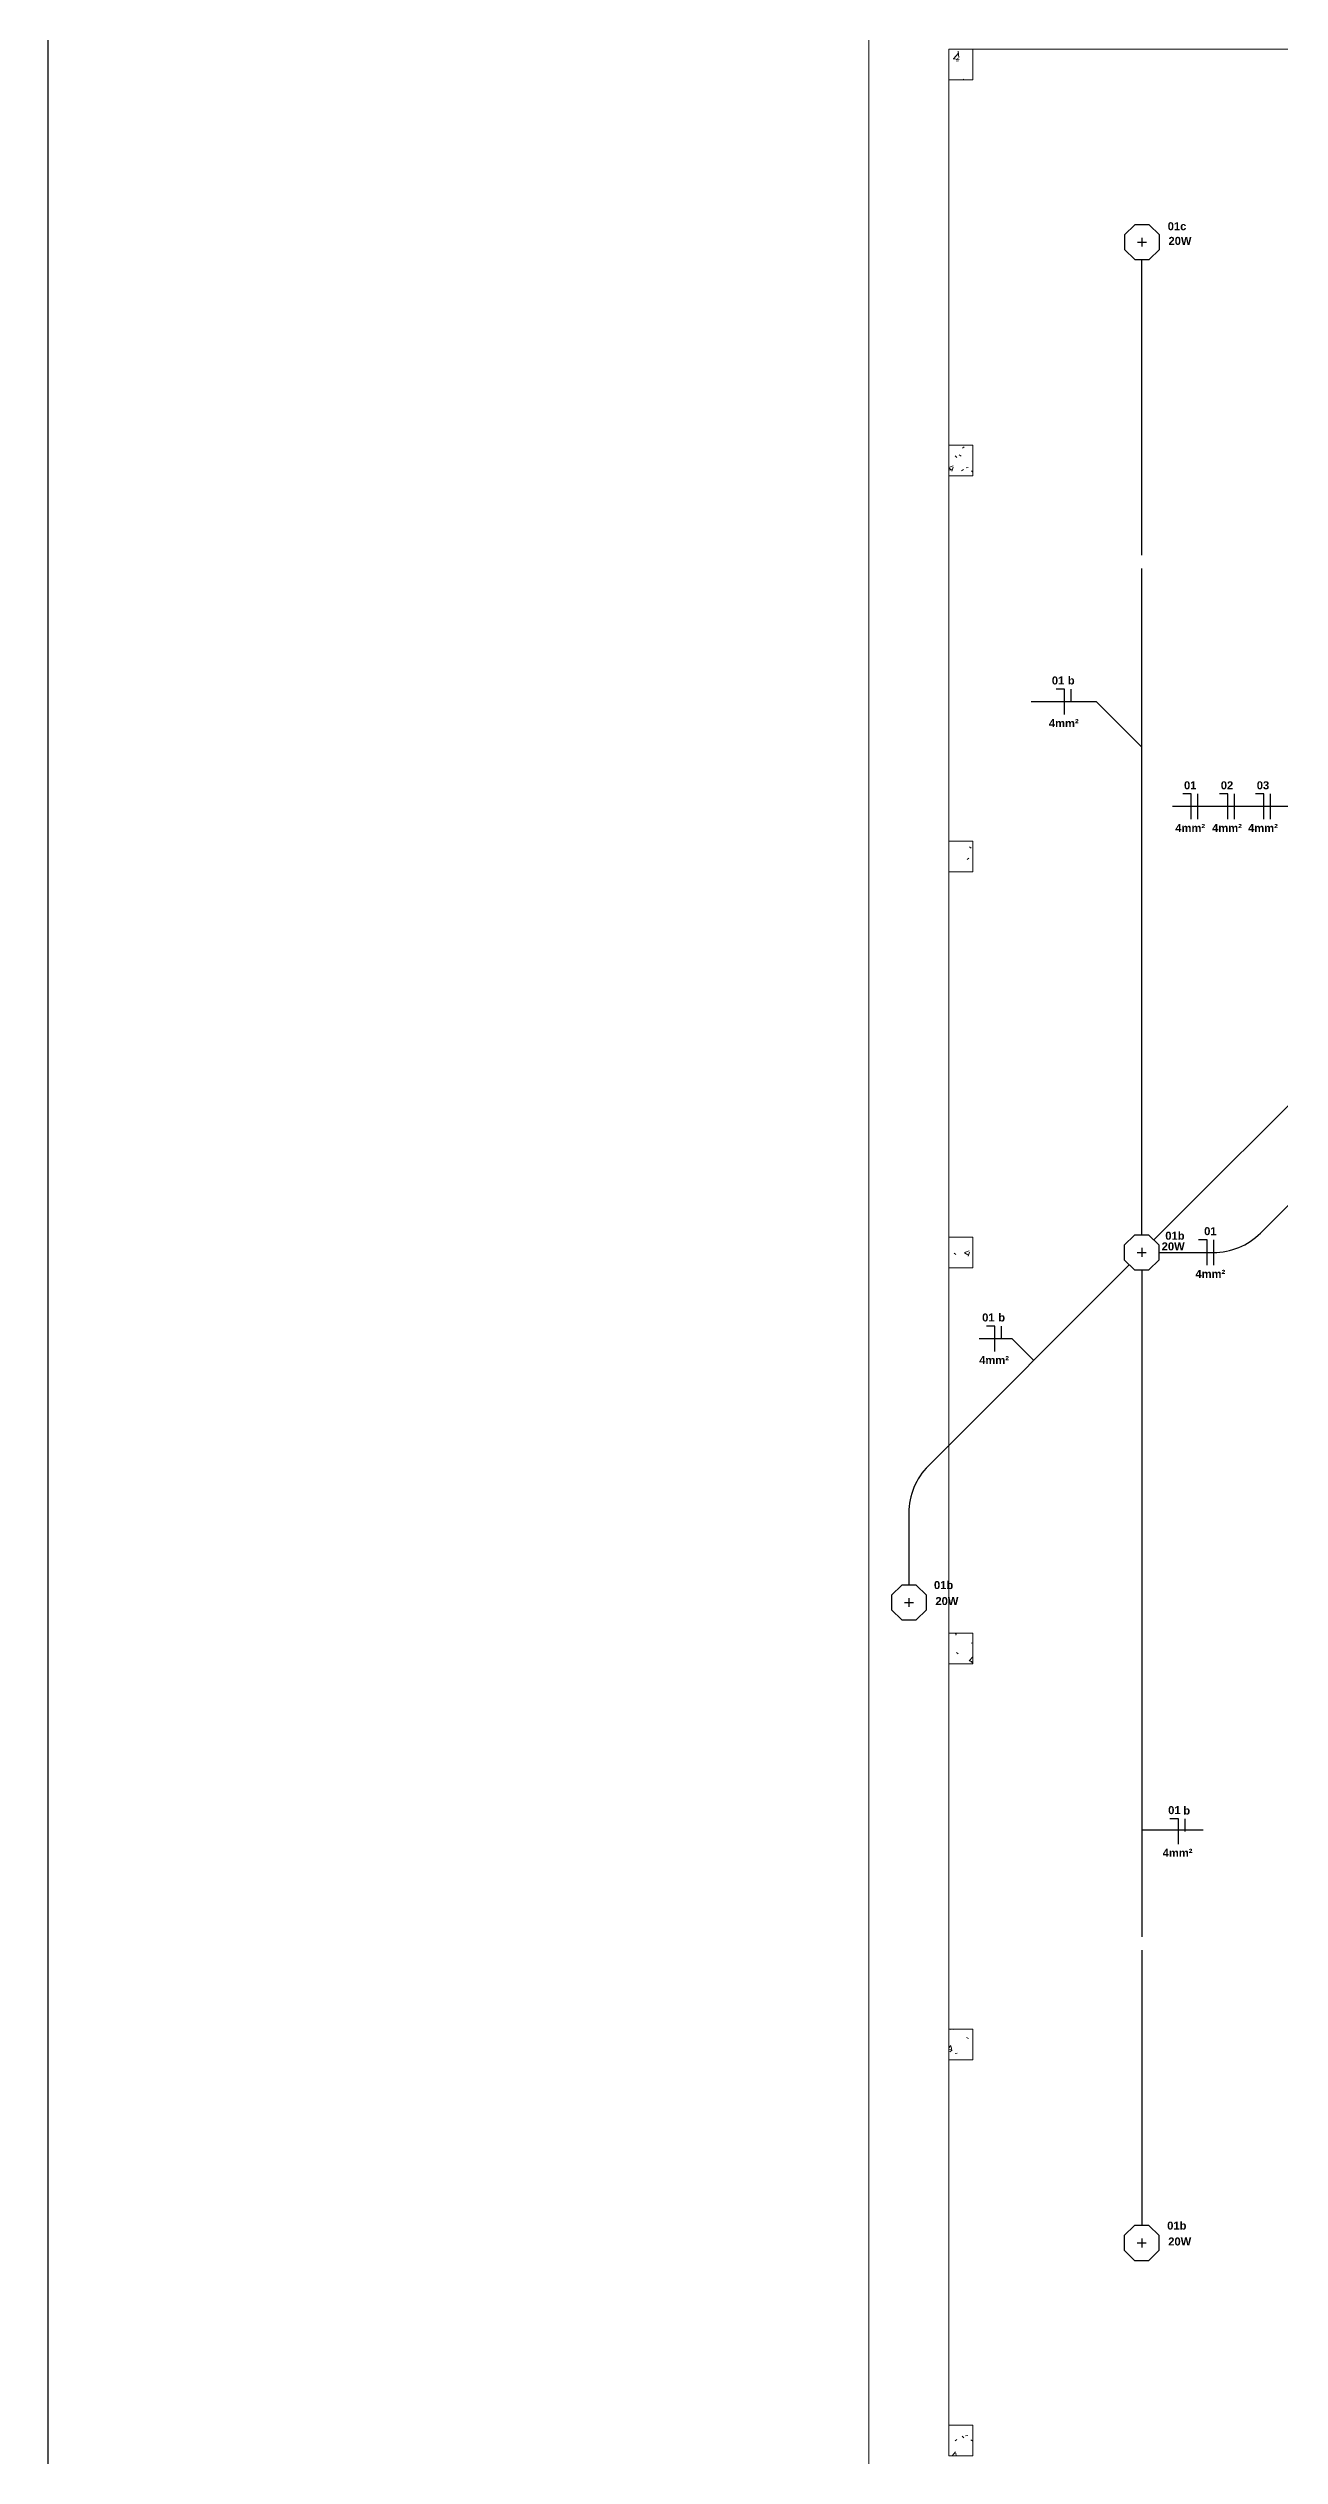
# Model space of a CAD drawing. Extents: x 1450 to 1868, y 82 to 351.
# Drawn here: x 1450.16 to 1459.4, y 176.37 to 194.43 of the extents above; entities that cross this region are included whole.
import ezdxf
from ezdxf.enums import TextEntityAlignment as Align

# ---------------------------------------------------------------- set-up
doc = ezdxf.new("R2010")
doc.units = 0
doc.header["$LTSCALE"] = 0.5
doc.linetypes.add('ELETRODUTO_TETO', pattern=[1000, 1000, 0])
doc.layers.get('0').update_dxf_attribs({"linetype": 'CONTINUOUS'})
doc.layers.add('A-FLOR', color=192, linetype='CONTINUOUS', lineweight=9)
doc.layers.add('S-COLS', color=52, linetype='CONTINUOUS', lineweight=9)
for name, color, linetype in [('ELETRODUTO_TETO', 2, 'CONTINUOUS'), ('FIACAO', 7, 'CONTINUOUS'), ('Iluminação', 7, 'CONTINUOUS'), ('INDICACAO_BIT_FIACAO', 7, 'CONTINUOUS'), ('INDICACAO_CIRCUITO', 2, 'CONTINUOUS'), ('INDICACAO_INTERRUPTOR_FIA', 2, 'CONTINUOUS'), ('INDICACAO_POTENCIA', 1, 'CONTINUOUS'), ('LINHA_DE_CHAMADA', 7, 'CONTINUOUS'), ('LUMINÁRIAS', 3, 'CONTINUOUS')]:
    doc.layers.add(name, color=color, linetype=linetype)
doc.styles.add('Arial', font='arialbd.ttf', dxfattribs={"height": 100})

# ---------------------------------------------------------------- blocks, each defined once
blk = doc.blocks.new('Pilar Retangular de Concreto - 18x23-3342310-Planta Baixa')
at = {"layer": 'S-COLS'}
h = blk.add_hatch(dxfattribs=at)
h.set_pattern_fill('FP_17', color=256, style=0, pattern_type=2)
h.set_pattern_definition([(50, (49651.5, -14794.7), (364.368, -31.8783), [38.1, -419.1]), (355, (49651.5, -14794.7), (-70.4859, 382.1133), [30.48, -335.28]), (100.451, (49681.87, -14797.35), (293.885, 350.2334), [32.38, -356.18]), (46.184, (49651.5, -14693.1), (542.1585, -84.086), [57.15, -628.65]), (96.636, (49696.7, -14700.1), (474.805, 494.8554), [48.57, -534.27]), (351.184, (49651.5, -14693.1), (474.81, 494.85), [45.72, -502.92]), (21, (49702.3, -14718.5), (303.2285, -204.5305), [38.1, -419.1]), (326, (49702.3, -14718.5), (123.604, 368.376), [30.48, -335.28]), (71.451, (49727.58, -14735.54), (426.8341, 163.8427), [32.38, -356.18]), (37.5, (49651.51, -14794.7), (6.17665, 169.11015), [16.764, -314.452, 16.764, -660.146]), (37.5, (49651.51, -14794.7), (6.17665, 169.11015), [-347.98, -323.596, 16.764, -319.786]), (7.5, (49651.5, -14794.7), (133.6389, 200.3615), [16.764, -177.292, 16.764, -306.832, -128.27]), (7.5, (49651.5, -14794.7), (133.6389, 200.3615), [-517.652, 16.764, -111.506]), (327.5, (49538.22, -14794.7), (271.18182, -11.45836), [16.764, -110.236, 16.764, -905.256]), (327.5, (49538.22, -14794.7), (271.18182, -11.45836), [-143.764, -379.476, 16.764, -509.016]), (317.5, (49487.43, -14794.7), (296.2585, 50.8528), [16.764, -148.336, 16.764, -619.76]), (317.5, (49487.43, -14794.7), (296.2585, 50.8528), [-181.864, -246.38, 16.764, -356.616])])
h.paths.add_polyline_path([(90, -115), (90, 115), (-90, 115), (-90, -115)], flags=0)
for p, q in [((90, 115), (-90, 115)), ((-90, 115), (-90, -115)), ((90, -115), (90, 115)), ((-90, -115), (90, -115))]:
    blk.add_line(p, q, dxfattribs=at)
blk = doc.blocks.new('Pilar Retangular de Concreto - 18x23-V7-Planta Baixa')
at = {"layer": 'S-COLS'}
h = blk.add_hatch(dxfattribs=at)
h.set_pattern_fill('FP_18', color=256, style=0, pattern_type=2)
h.set_pattern_definition([(50, (49651.5, -17764.7), (364.368, -31.8783), [38.1, -419.1]), (355, (49651.5, -17764.7), (-70.4859, 382.1133), [30.48, -335.28]), (100.451, (49681.87, -17767.35), (293.885, 350.2334), [32.38, -356.18]), (46.184, (49651.5, -17663.1), (542.1585, -84.086), [57.15, -628.65]), (96.636, (49696.7, -17670.1), (474.805, 494.8554), [48.57, -534.27]), (351.184, (49651.5, -17663.1), (474.81, 494.85), [45.72, -502.92]), (21, (49702.3, -17688.5), (303.2285, -204.5305), [38.1, -419.1]), (326, (49702.3, -17688.5), (123.604, 368.376), [30.48, -335.28]), (71.451, (49727.58, -17705.54), (426.8341, 163.8427), [32.38, -356.18]), (37.5, (49651.51, -17764.7), (6.17665, 169.11015), [16.764, -314.452, 16.764, -660.146]), (37.5, (49651.51, -17764.7), (6.17665, 169.11015), [-347.98, -323.596, 16.764, -319.786]), (7.5, (49651.5, -17764.7), (133.6389, 200.3615), [16.764, -177.292, 16.764, -306.832, -128.27]), (7.5, (49651.5, -17764.7), (133.6389, 200.3615), [-517.652, 16.764, -111.506]), (327.5, (49538.22, -17764.7), (271.18182, -11.45836), [16.764, -110.236, 16.764, -905.256]), (327.5, (49538.22, -17764.7), (271.18182, -11.45836), [-143.764, -379.476, 16.764, -509.016]), (317.5, (49487.43, -17764.7), (296.2585, 50.8528), [16.764, -148.336, 16.764, -619.76]), (317.5, (49487.43, -17764.7), (296.2585, 50.8528), [-181.864, -246.38, 16.764, -356.616])])
h.paths.add_polyline_path([(-90, -115), (90, -115), (90, 115), (-90, 115), (-90, 7)], flags=0)
for p, q in [((90, 115), (-90, 115)), ((-90, 115), (-90, -115)), ((90, -115), (90, 115)), ((-90, -115), (90, -115))]:
    blk.add_line(p, q, dxfattribs=at)
blk = doc.blocks.new('Pilar Retangular de Concreto - 18x23-V8-Planta Baixa')
at = {"layer": 'S-COLS'}
h = blk.add_hatch(dxfattribs=at)
h.set_pattern_fill('FP_19', color=256, style=0, pattern_type=2)
h.set_pattern_definition([(50, (49651.5, -20734.7), (364.368, -31.8783), [38.1, -419.1]), (355, (49651.5, -20734.7), (-70.4859, 382.1133), [30.48, -335.28]), (100.451, (49681.87, -20737.35), (293.885, 350.2334), [32.38, -356.18]), (46.184, (49651.5, -20633.1), (542.1585, -84.086), [57.15, -628.65]), (96.636, (49696.7, -20640.1), (474.805, 494.8554), [48.57, -534.27]), (351.184, (49651.5, -20633.1), (474.81, 494.85), [45.72, -502.92]), (21, (49702.3, -20658.5), (303.2285, -204.5305), [38.1, -419.1]), (326, (49702.3, -20658.5), (123.604, 368.376), [30.48, -335.28]), (71.451, (49727.58, -20675.54), (426.8341, 163.8427), [32.38, -356.18]), (37.5, (49651.51, -20734.7), (6.17665, 169.11015), [16.764, -314.452, 16.764, -660.146]), (37.5, (49651.51, -20734.7), (6.17665, 169.11015), [-347.98, -323.596, 16.764, -319.786]), (7.5, (49651.5, -20734.7), (133.6389, 200.3615), [16.764, -177.292, 16.764, -306.832, -128.27]), (7.5, (49651.5, -20734.7), (133.6389, 200.3615), [-517.652, 16.764, -111.506]), (327.5, (49538.22, -20734.7), (271.18182, -11.45836), [16.764, -110.236, 16.764, -905.256]), (327.5, (49538.22, -20734.7), (271.18182, -11.45836), [-143.764, -379.476, 16.764, -509.016]), (317.5, (49487.43, -20734.7), (296.2585, 50.8528), [16.764, -148.336, 16.764, -619.76]), (317.5, (49487.43, -20734.7), (296.2585, 50.8528), [-181.864, -246.38, 16.764, -356.616])])
h.paths.add_polyline_path([(90, -115), (90, 115), (-90, 115), (-90, -115)], flags=0)
for p, q in [((90, 115), (-90, 115)), ((-90, 115), (-90, -115)), ((90, -115), (90, 115)), ((-90, -115), (90, -115))]:
    blk.add_line(p, q, dxfattribs=at)
blk = doc.blocks.new('Pilar Retangular de Concreto - 18x23-V9-Planta Baixa')
at = {"layer": 'S-COLS'}
h = blk.add_hatch(dxfattribs=at)
h.set_pattern_fill('FP_20', color=256, style=0, pattern_type=2)
h.set_pattern_definition([(50, (49651.5, -23704.7), (364.368, -31.8783), [38.1, -419.1]), (355, (49651.5, -23704.7), (-70.4859, 382.1133), [30.48, -335.28]), (100.451, (49681.87, -23707.35), (293.885, 350.2334), [32.38, -356.18]), (46.184, (49651.5, -23603.1), (542.1585, -84.086), [57.15, -628.65]), (96.636, (49696.7, -23610.1), (474.805, 494.8554), [48.57, -534.27]), (351.184, (49651.5, -23603.1), (474.81, 494.85), [45.72, -502.92]), (21, (49702.3, -23628.5), (303.2285, -204.5305), [38.1, -419.1]), (326, (49702.3, -23628.5), (123.604, 368.376), [30.48, -335.28]), (71.451, (49727.58, -23645.54), (426.8341, 163.8427), [32.38, -356.18]), (37.5, (49651.51, -23704.7), (6.17665, 169.11015), [16.764, -314.452, 16.764, -660.146]), (37.5, (49651.51, -23704.7), (6.17665, 169.11015), [-347.98, -323.596, 16.764, -319.786]), (7.5, (49651.5, -23704.7), (133.6389, 200.3615), [16.764, -177.292, 16.764, -306.832, -128.27]), (7.5, (49651.5, -23704.7), (133.6389, 200.3615), [-517.652, 16.764, -111.506]), (327.5, (49538.22, -23704.7), (271.18182, -11.45836), [16.764, -110.236, 16.764, -905.256]), (327.5, (49538.22, -23704.7), (271.18182, -11.45836), [-143.764, -379.476, 16.764, -509.016]), (317.5, (49487.43, -23704.7), (296.2585, 50.8528), [16.764, -148.336, 16.764, -619.76]), (317.5, (49487.43, -23704.7), (296.2585, 50.8528), [-181.864, -246.38, 16.764, -356.616])])
h.paths.add_polyline_path([(90, -115), (90, 115), (-90, 115), (-90, -115)], flags=0)
for p, q in [((90, 115), (-90, 115)), ((-90, 115), (-90, -115)), ((90, -115), (90, 115)), ((-90, -115), (90, -115))]:
    blk.add_line(p, q, dxfattribs=at)
blk = doc.blocks.new('Pilar Retangular de Concreto - 18x23-V10-Planta Baixa')
at = {"layer": 'S-COLS'}
h = blk.add_hatch(dxfattribs=at)
h.set_pattern_fill('FP_21', color=256, style=0, pattern_type=2)
h.set_pattern_definition([(50, (49651.5, -26674.7), (364.368, -31.8783), [38.1, -419.1]), (355, (49651.5, -26674.7), (-70.4859, 382.1133), [30.48, -335.28]), (100.451, (49681.87, -26677.35), (293.885, 350.2334), [32.38, -356.18]), (46.184, (49651.5, -26573.1), (542.1585, -84.086), [57.15, -628.65]), (96.636, (49696.7, -26580.1), (474.805, 494.8554), [48.57, -534.27]), (351.184, (49651.5, -26573.1), (474.81, 494.85), [45.72, -502.92]), (21, (49702.3, -26598.5), (303.2285, -204.5305), [38.1, -419.1]), (326, (49702.3, -26598.5), (123.604, 368.376), [30.48, -335.28]), (71.451, (49727.58, -26615.54), (426.8341, 163.8427), [32.38, -356.18]), (37.5, (49651.51, -26674.7), (6.17665, 169.11015), [16.764, -314.452, 16.764, -660.146]), (37.5, (49651.51, -26674.7), (6.17665, 169.11015), [-347.98, -323.596, 16.764, -319.786]), (7.5, (49651.5, -26674.7), (133.6389, 200.3615), [16.764, -177.292, 16.764, -306.832, -128.27]), (7.5, (49651.5, -26674.7), (133.6389, 200.3615), [-517.652, 16.764, -111.506]), (327.5, (49538.22, -26674.7), (271.18182, -11.45836), [16.764, -110.236, 16.764, -905.256]), (327.5, (49538.22, -26674.7), (271.18182, -11.45836), [-143.764, -379.476, 16.764, -509.016]), (317.5, (49487.43, -26674.7), (296.2585, 50.8528), [16.764, -148.336, 16.764, -619.76]), (317.5, (49487.43, -26674.7), (296.2585, 50.8528), [-181.864, -246.38, 16.764, -356.616])])
h.paths.add_polyline_path([(90, -115), (90, 115), (-90, 115), (-90, -115)], flags=0)
for p, q in [((90, 115), (-90, 115)), ((-90, 115), (-90, -115)), ((90, -115), (90, 115)), ((-90, -115), (90, -115))]:
    blk.add_line(p, q, dxfattribs=at)
blk = doc.blocks.new('Pilar Retangular de Concreto - 18x23-V11-Planta Baixa')
at = {"layer": 'S-COLS'}
h = blk.add_hatch(dxfattribs=at)
h.set_pattern_fill('FP_22', color=256, style=0, pattern_type=2)
h.set_pattern_definition([(50, (49651.5, -29644.7), (364.368, -31.8783), [38.1, -419.1]), (355, (49651.5, -29644.7), (-70.4859, 382.1133), [30.48, -335.28]), (100.451, (49681.87, -29647.36), (293.885, 350.2334), [32.38, -356.18]), (46.184, (49651.5, -29543.1), (542.1585, -84.086), [57.15, -628.65]), (96.636, (49696.7, -29550.1), (474.805, 494.8554), [48.57, -534.27]), (351.184, (49651.5, -29543.1), (474.81, 494.85), [45.72, -502.92]), (21, (49702.3, -29568.5), (303.2285, -204.5305), [38.1, -419.1]), (326, (49702.3, -29568.5), (123.604, 368.376), [30.48, -335.28]), (71.451, (49727.58, -29585.54), (426.8341, 163.8427), [32.38, -356.18]), (37.5, (49651.51, -29644.7), (6.17665, 169.11015), [16.764, -314.452, 16.764, -660.146]), (37.5, (49651.51, -29644.7), (6.17665, 169.11015), [-347.98, -323.596, 16.764, -319.786]), (7.5, (49651.5, -29644.7), (133.6389, 200.3615), [16.764, -177.292, 16.764, -306.832, -128.27]), (7.5, (49651.5, -29644.7), (133.6389, 200.3615), [-517.652, 16.764, -111.506]), (327.5, (49538.22, -29644.7), (271.18182, -11.45836), [16.764, -110.236, 16.764, -905.256]), (327.5, (49538.22, -29644.7), (271.18182, -11.45836), [-143.764, -379.476, 16.764, -509.016]), (317.5, (49487.43, -29644.7), (296.2585, 50.8528), [16.764, -148.336, 16.764, -619.76]), (317.5, (49487.43, -29644.7), (296.2585, 50.8528), [-181.864, -246.38, 16.764, -356.616])])
h.paths.add_polyline_path([(90, -115), (90, 115), (-90, 115), (-90, -115)], flags=0)
for p, q in [((90, 115), (-90, 115)), ((-90, 115), (-90, -115)), ((90, -115), (90, 115)), ((-90, -115), (90, -115))]:
    blk.add_line(p, q, dxfattribs=at)
blk = doc.blocks.new('Pilar Retangular de Concreto - 18x23-3342311-Planta Baixa')
at = {"layer": 'S-COLS'}
h = blk.add_hatch(dxfattribs=at)
h.set_pattern_fill('FP_23', color=256, style=0, pattern_type=2)
h.set_pattern_definition([(50, (49651.5, -32614.7), (364.368, -31.8783), [38.1, -419.1]), (355, (49651.5, -32614.7), (-70.4859, 382.1133), [30.48, -335.28]), (100.451, (49681.87, -32617.36), (293.885, 350.2334), [32.38, -356.18]), (46.184, (49651.5, -32513.1), (542.1585, -84.0858), [57.15, -628.65]), (96.636, (49696.7, -32520.1), (474.805, 494.8554), [48.57, -534.27]), (351.184, (49651.5, -32513.1), (474.81, 494.85), [45.72, -502.92]), (21, (49702.3, -32538.5), (303.2285, -204.5305), [38.1, -419.1]), (326, (49702.3, -32538.5), (123.604, 368.376), [30.48, -335.28]), (71.451, (49727.58, -32555.54), (426.8341, 163.8427), [32.38, -356.18]), (37.5, (49651.51, -32614.7), (6.17665, 169.11015), [16.764, -314.452, 16.764, -660.146]), (37.5, (49651.51, -32614.7), (6.17665, 169.11015), [-347.98, -323.596, 16.764, -319.786]), (7.5, (49651.5, -32614.7), (133.6389, 200.3615), [16.764, -177.292, 16.764, -306.832, -128.27]), (7.5, (49651.5, -32614.7), (133.6389, 200.3615), [-517.652, 16.764, -111.506]), (327.5, (49538.22, -32614.7), (271.18182, -11.45836), [16.764, -110.236, 16.764, -905.256]), (327.5, (49538.22, -32614.7), (271.18182, -11.45836), [-143.764, -379.476, 16.764, -509.016]), (317.5, (49487.43, -32614.7), (296.2585, 50.8528), [16.764, -148.336, 16.764, -619.76]), (317.5, (49487.43, -32614.7), (296.2585, 50.8528), [-181.864, -246.38, 16.764, -356.616])])
h.paths.add_polyline_path([(90, -115), (90, 115), (-90, 115), (-90, -115)], flags=0)
for p, q in [((90, 115), (-90, 115)), ((-90, 115), (-90, -115)), ((90, -115), (90, 115)), ((-90, -115), (90, -115))]:
    blk.add_line(p, q, dxfattribs=at)
blk = doc.blocks.new('*U291', base_point=(-46555.9, 19648.2))
at = {"layer": 'LUMINÁRIAS'}
blk.add_lwpolyline([(-46574.1, 19655.8), (-46574.1, 19640.7), (-46563.4, 19630.1), (-46548.4, 19630.1), (-46537.7, 19640.7), (-46537.7, 19655.8), (-46548.4, 19666.4), (-46563.4, 19666.4)], close=True, dxfattribs=at)
for points in [[(-46560.6, 19648.2), (-46551.2, 19648.2)], [(-46555.9, 19652.9), (-46555.9, 19643.6)]]:
    blk.add_lwpolyline(points, dxfattribs=at)
blk = doc.blocks.new('*U335', base_point=(-47251.8, 18940.3))
at = {"linetype": 'ByBlock'}
blk.add_lwpolyline([(-47251.8, 18940.3), (-47251.6, 19671.7)], dxfattribs=at)
blk = doc.blocks.new('*U336', base_point=(-47238.7, 18927.2))
at = {"linetype": 'ByBlock'}
blk.add_lwpolyline([(-47238.7, 18927.2), (-47198, 18927.2, 0.19873), (-47162.7, 18941.8), (-47106.5, 18998)], format="xyb", dxfattribs=at)
blk = doc.blocks.new('*U337', base_point=(-47261, 18917.9))
at = {"linetype": 'ByBlock'}
blk.add_lwpolyline([(-47261, 18917.9), (-47411.8, 18767.1, 0.198912), (-47426.5, 18731.8), (-47426.5, 18677.7)], format="xyb", dxfattribs=at)
blk = doc.blocks.new('*U338', base_point=(-47251.8, 18914.1))
at = {"linetype": 'ByBlock'}
blk.add_lwpolyline([(-47251.8, 18914.1), (-47251.8, 18197.4)], dxfattribs=at)
blk = doc.blocks.new('*U386', base_point=(-31580.2, 39768))
at = {"linetype": 'ByBlock'}
blk.add_lwpolyline([(-31580.2, 39768), (-31712.9, 39635.4, -0.198912), (-31734.1, 39626.6), (-31752, 39626.6, 0.198912), (-31773.2, 39617.8), (-31912, 39479.1)], format="xyb", dxfattribs=at)
blk = doc.blocks.new('Caixa')
blk.add_lwpolyline([(0, -2000), (20893.1, -2000), (20893.1, -22893.1), (0, -22893.1)], close=True)
blk = doc.blocks.new('*U1778', base_point=(608.67, 153.293))
for p, q in [((608.67, 153.483), (608.544, 153.483)), ((608.67, 153.103), (608.67, 153.483))]:
    blk.add_line(p, q)
blk = doc.blocks.new('*U1780', base_point=(576.818, 148.746))
blk.add_line((576.818, 148.556), (576.818, 148.936))
blk = doc.blocks.new('*U1950', base_point=(1459.658, 189.079))
at = {"xscale": 0.5, "yscale": 0.5, "zscale": 0.5}
for name, p in [('*U1778', (1459.665, 189.079)), ('*U1780', (1459.715, 189.079))]:
    blk.add_blockref(name, p, dxfattribs=at)
blk = doc.blocks.new('*U1951', base_point=(1460.048, 189.079))
at = {"xscale": 0.5, "yscale": 0.5, "zscale": 0.5}
for name, p in [('*U1778', (1460.055, 189.079)), ('*U1780', (1460.105, 189.079))]:
    blk.add_blockref(name, p, dxfattribs=at)
blk = doc.blocks.new('*U1952', base_point=(1460.438, 189.079))
at = {"xscale": 0.5, "yscale": 0.5, "zscale": 0.5}
for name, p in [('*U1778', (1460.445, 189.079)), ('*U1780', (1460.495, 189.079))]:
    blk.add_blockref(name, p, dxfattribs=at)
blk = doc.blocks.new('*U1797', base_point=(665.55, 144.199))
blk.add_line((665.55, 144.199), (665.55, 144.389))
blk = doc.blocks.new('*U1974', base_point=(1456.756, 184.687))
at = {"xscale": 0.5, "yscale": 0.5, "zscale": 0.5}
for name, p in [('*U1778', (1456.762, 184.687)), ('*U1797', (1456.812, 184.687))]:
    blk.add_blockref(name, p, dxfattribs=at)
blk = doc.blocks.new('*U1980', base_point=(1458.703, 185.398))
at = {"xscale": 0.5, "yscale": 0.5, "zscale": 0.5}
for name, p in [('*U1778', (1458.678, 185.398)), ('*U1780', (1458.728, 185.398))]:
    blk.add_blockref(name, p, dxfattribs=at)
blk = doc.blocks.new('*U1993', base_point=(1457.779, 189.528))
at = {"xscale": 0.5, "yscale": 0.5, "zscale": 0.5}
for name, p in [('*U1778', (1457.785, 189.528)), ('*U1797', (1457.835, 189.528))]:
    blk.add_blockref(name, p, dxfattribs=at)
blk = doc.blocks.new('*U2061', base_point=(1495.49, 169.55))
at = {"xscale": 0.5, "yscale": 0.5, "zscale": 0.5}
for name, p in [('*U1778', (1495.496, 169.55)), ('*U1797', (1495.546, 169.55))]:
    blk.add_blockref(name, p, dxfattribs=at)

msp = doc.modelspace()

# ---------------------------------------------------------------- linework, layer by layer
at = {"layer": 'A-FLOR'}
for p, q in [((1456.317, 195.023), (1456.317, 175.573)), ((1459.631, 194.423), (1457.097, 194.423)), ((1456.917, 194.193), (1456.917, 191.453)), ((1456.917, 191.223), (1456.917, 188.483)), ((1456.917, 188.253), (1456.917, 185.513)), ((1456.917, 185.283), (1456.917, 182.543)), ((1456.917, 182.313), (1456.917, 179.573)), ((1456.917, 179.343), (1456.917, 176.603))]:
    msp.add_line(p, q, dxfattribs=at)
at = {"layer": 'LINHA_DE_CHAMADA'}
for points in [[(1460.67, 189.67), (1459.742, 188.742), (1458.594, 188.742)], [(1458.365, 189.187), (1458.024, 189.528), (1457.534, 189.528)], [(1457.554, 184.588), (1457.391, 184.751), (1457.144, 184.751)], [(1458.824, 181.065), (1458.364, 181.065)]]:
    msp.add_lwpolyline(points, dxfattribs=at)

# ---------------------------------------------------------------- block references
at = {"xscale": 0.01000000108748102, "yscale": 0.01000000108748102, "zscale": 0.01000000108748102}
msp.add_blockref('Caixa', (1450.157, 311.333), dxfattribs=at)
at = {"layer": 'ELETRODUTO_TETO', "linetype": 'ELETRODUTO_TETO', "xscale": 0.01000000108748102, "yscale": 0.01000000108748102, "zscale": 0.01000000108748102}
for name, p in [('*U335', (1458.364, 185.529)), ('*U386', (1461.774, 188.381)), ('*U336', (1458.495, 185.398)), ('*U337', (1458.271, 185.306)), ('*U338', (1458.364, 185.267))]:
    msp.add_blockref(name, p, dxfattribs=at)
at = {"layer": 'FIACAO'}
for name, p in [('*U1993', (1457.779, 189.528)), ('*U1950', (1458.728, 188.742)), ('*U1951', (1459.004, 188.742)), ('*U1952', (1459.274, 188.742)), ('*U1974', (1457.256, 184.751)), ('*U2061', (1458.633, 181.056))]:
    msp.add_blockref(name, p, dxfattribs=at)
at = {"layer": 'FIACAO', "rotation": 0.01118938180817178}
msp.add_blockref('*U1980', (1458.879, 185.398), dxfattribs=at)
at = {"layer": 'Iluminação', "xscale": 0.007210252382215969, "yscale": 0.007210252382215969, "zscale": 0.007210252382215969}
for p in [(1458.366, 192.975), (1458.364, 185.398), (1456.617, 182.773), (1458.364, 177.97)]:
    msp.add_blockref('*U291', p, dxfattribs=at)
at = {"layer": 'S-COLS', "xscale": 0.00100000000000115, "yscale": 0.00100000000000115, "zscale": 0.00100000000000115}
for name, p in [('Pilar Retangular de Concreto - 18x23-3342311-Planta Baixa', (1457.007, 194.308)), ('Pilar Retangular de Concreto - 18x23-V11-Planta Baixa', (1457.007, 191.338)), ('Pilar Retangular de Concreto - 18x23-V10-Planta Baixa', (1457.007, 188.368)), ('Pilar Retangular de Concreto - 18x23-V9-Planta Baixa', (1457.007, 185.398)), ('Pilar Retangular de Concreto - 18x23-V8-Planta Baixa', (1457.007, 182.428)), ('Pilar Retangular de Concreto - 18x23-V7-Planta Baixa', (1457.007, 179.458)), ('Pilar Retangular de Concreto - 18x23-3342310-Planta Baixa', (1457.007, 176.488))]:
    msp.add_blockref(name, p, dxfattribs=at)

# ---------------------------------------------------------------- texts
at = {"layer": 'INDICACAO_BIT_FIACAO', "style": 'Arial'}
for p in [(1457.779, 189.398), (1458.728, 188.612), (1459.004, 188.612), (1459.274, 188.612), (1458.879, 185.268), (1457.256, 184.621), (1458.633, 180.926)]:
    msp.add_text('4mm²', height=0.06, dxfattribs=at).set_placement(p, align=Align.TOP_CENTER)
at = {"layer": 'INDICACAO_CIRCUITO', "style": 'Arial'}
for s, p in [('01c', (1458.559, 193.065)), ('01b', (1458.541, 185.494)), ('01b', (1456.805, 182.874)), ('01b', (1458.555, 178.07))]:
    msp.add_text(s, height=0.06, dxfattribs=at).set_placement(p)
for s, p in [('01', (1457.736, 189.658)), ('01', (1458.728, 188.872)), ('02', (1459.004, 188.872)), ('03', (1459.274, 188.872)), ('01', (1458.879, 185.528)), ('01', (1457.213, 184.881)), ('01', (1458.609, 181.186))]:
    msp.add_text(s, height=0.06, dxfattribs=at).set_placement(p, align=Align.CENTER)
at = {"layer": 'INDICACAO_INTERRUPTOR_FIA', "style": 'Arial'}
for p in [(1457.835, 189.658), (1457.313, 184.881)]:
    msp.add_text('b', height=0.06, dxfattribs=at).set_placement(p, align=Align.CENTER)
msp.add_text('b', height=0.06, dxfattribs=at).set_placement((1458.676, 181.183))
at = {"layer": 'INDICACAO_POTENCIA', "style": 'Arial'}
for p in [(1458.565, 192.955), (1458.514, 185.414), (1456.816, 182.754), (1458.563, 177.951)]:
    msp.add_text('20W', height=0.06, dxfattribs=at).set_placement(p)

doc.saveas('drawing.dxf')
